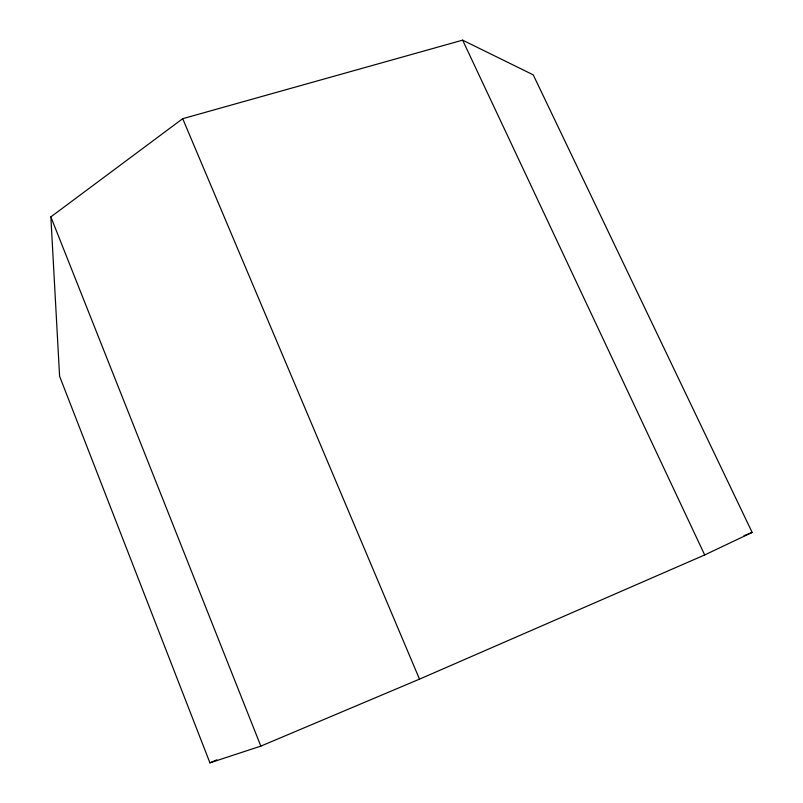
<?xml version="1.0" encoding="UTF-8"?>
<svg xmlns="http://www.w3.org/2000/svg" width="803" height="803" viewBox="0 0 803 803"><rect width="100%" height="100%" fill="white"/><g stroke="black" fill="none" stroke-linecap="round" stroke-linejoin="round"><path stroke-width="1.2" d="M50.85 216.89L182.703 118.683L462.628 40.15L533.242 74.86L752.15 532.409L704.693 554.953L419.497 679.147L260.834 746.117L209.934 762.85L59.593 376.256L50.85 216.89L260.834 746.117M209.934 762.85L216.83 759.859M744.03 535.711L752.15 532.409M462.628 40.15L704.693 554.953M182.703 118.683L419.497 679.147"/></g></svg>
